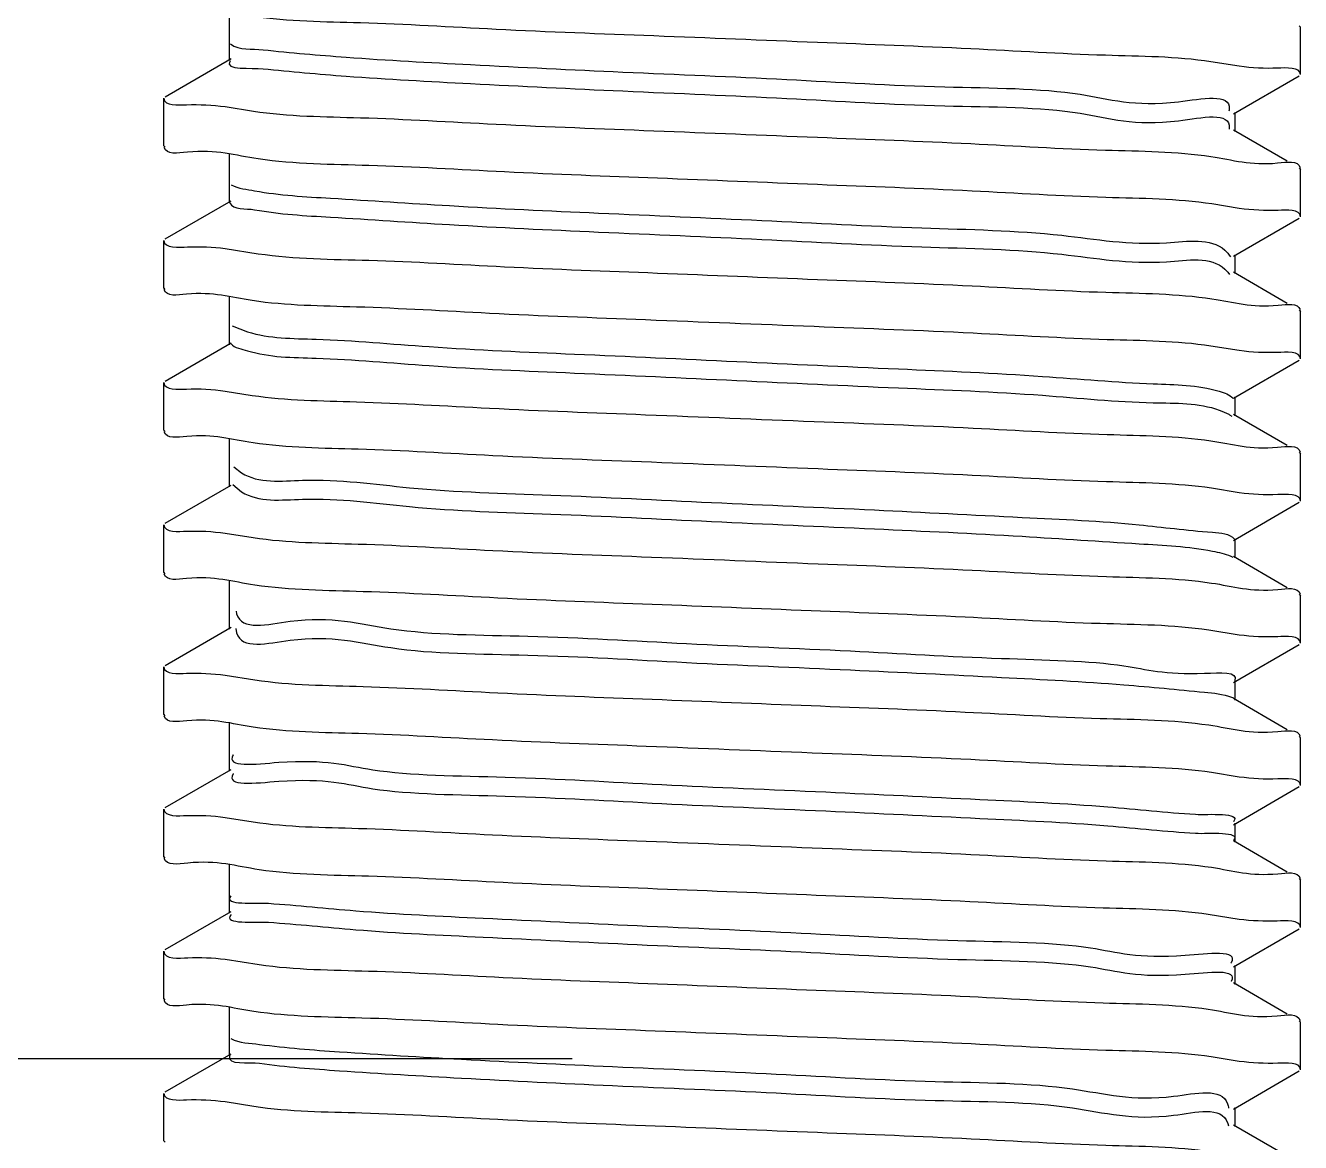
# Model space of a CAD drawing. Header units: millimetres. Extents: x -633009578 to 5705885, y -633235091 to 2571734.
# Drawn here: x 2467672.8 to 2467793.3, y 2001406.1 to 2001511.5 of the extents above; entities that cross this region are included whole.
import ezdxf

# ---------------------------------------------------------------- set-up
doc = ezdxf.new("R2010")
doc.units = ezdxf.units.MM
doc.header["$LTSCALE"] = 1000
doc.header["$MEASUREMENT"] = 0
doc.layers.get('0').update_dxf_attribs({"color": 9})
doc.layers.add('E-WIRE-系统', color=3, linetype='Continuous')

# ---------------------------------------------------------------- blocks, each defined once
blk = doc.blocks.new('G$CF4FACE3C')
at = {"layer": 'E-WIRE-系统'}
for p, q in [((2321.667296327883, 4552.142436561873), (2321.667296327883, 4556.259083669982)), ((2413.041989977704, 4555.1072965106), (2413.156867444282, 4554.974385009264)), ((2413.156867444282, 4550.928744360688), (2413.156867444282, 4554.974385009264)), ((2316.176369715482, 4549.03883555741), (2321.797070418252, 4552.292649207753)), ((2407.92549028201, 4551.638051038492), (2405.507919611642, 4552.027837840491)), ((2413.041940026451, 4550.795803963323), (2407.421335613122, 4547.542046025046)), ((2316.061492216541, 4544.860283408081), (2316.061492216541, 4548.905924057355)), ((2321.292209900916, 4548.196191010065), (2323.700270717964, 4547.807581803412)), ((2407.551063365769, 4547.69223185617), (2407.551063365769, 4546.073975609965)), ((2407.069660773734, 4546.363485857495), (2407.059391404269, 4546.282143232762)), ((2407.421289288672, 4546.224188255263), (2412.021928132046, 4543.560734356637)), ((2316.176419680472, 4544.727343021426), (2316.061492216541, 4544.860283408081)), ((2321.667296327883, 4540.005514656776), (2321.667296327883, 4544.161874988698)), ((2413.041989977704, 4542.970374605502), (2413.156867444282, 4542.837463105447)), ((2413.156867444282, 4538.791822456173), (2413.156867444282, 4542.837463105447)), ((2316.176369715482, 4536.901913653011), (2321.797070418252, 4540.155727303354)), ((2407.928871265147, 4539.506713710609), (2405.593989039538, 4539.884543325054)), ((2413.041940026451, 4538.658882069518), (2407.421335613122, 4535.405124119832)), ((2316.061492216541, 4532.723361504381), (2316.061492216541, 4536.769002151559)), ((2321.301883873763, 4536.084522187011), (2324.122612179723, 4535.639834886533)), ((2407.551063365769, 4535.555309951189), (2407.551063365769, 4533.937053706148)), ((2406.910845788661, 4534.104805831332), (2406.951283390634, 4534.058124381234)), ((2406.951283390634, 4534.058124381234), (2407.096236834303, 4533.868217371637)), ((2407.421289288672, 4534.087266351446), (2412.021928132046, 4531.423812450957)), ((2316.176419680472, 4532.590421117726), (2316.061492216541, 4532.723361504381)), ((2321.667296327883, 4527.86859275226), (2321.667296327883, 4531.975343090948)), ((2413.041989977704, 4530.833452700987), (2413.156867444282, 4530.700541199767)), ((2413.156867444282, 4526.654900551774), (2413.156867444282, 4530.700541199767)), ((2321.890248997137, 4529.484356444445), (2323.193710643798, 4528.970272928826)), ((2316.176369715482, 4524.764991749194), (2321.797070418252, 4528.018805399537)), ((2407.925128199626, 4527.363960700925), (2405.497983556241, 4527.754727587919)), ((2413.041940026451, 4526.521960164537), (2407.421335613122, 4523.268202214851)), ((2316.061492216541, 4520.586439599167), (2316.061492216541, 4524.632080248441)), ((2321.289848780725, 4523.915841285256), (2323.604793282226, 4523.540813539759)), ((2407.551063365769, 4523.418388047488), (2407.551063365769, 4521.80013180105)), ((2407.021525815129, 4521.92848924885), (2407.091294760816, 4521.890336479759)), ((2407.091294760816, 4521.890336479759), (2407.287898002658, 4521.766616654233)), ((2407.421289288672, 4521.950344445766), (2412.021928132046, 4519.286890505231)), ((2316.176419680472, 4520.453499212512), (2316.061492216541, 4520.586439599167)), ((2321.667296327883, 4515.73167084856), (2321.667296327883, 4519.845453850343)), ((2413.041989977704, 4518.696530796704), (2413.156867444282, 4518.563619274995)), ((2413.156867444282, 4514.517978647375), (2413.156867444282, 4518.563619274995)), ((2322.038646370405, 4517.428491617437), (2322.679570430424, 4516.929675817606)), ((2321.942498537479, 4515.925604742835), (2322.679570430424, 4515.311419571401)), ((2316.176369715482, 4512.628069843515), (2321.797070418252, 4515.881883493857)), ((2407.926530980505, 4515.229671774548), (2405.544519544113, 4515.61436628236)), ((2413.041940026451, 4514.385038260021), (2407.421335613122, 4511.131280311034)), ((2316.061492216541, 4508.449517694185), (2316.061492216541, 4512.495158332982)), ((2321.291876816656, 4511.783516364871), (2323.674281203886, 4511.398738064454)), ((2407.551063365769, 4511.281466142391), (2407.551063365769, 4509.663209894788)), ((2407.193264235277, 4509.820865928079), (2407.379773208639, 4509.736366446246)), ((2407.421289288672, 4509.813422541949), (2412.021928132046, 4507.149968601414)), ((2316.176419680472, 4508.316577307531), (2316.061492216541, 4508.449517694185)), ((2321.667296327883, 4503.594748944161), (2321.667296327883, 4507.723425617325)), ((2413.041989977704, 4506.55960889149), (2413.156867444282, 4506.426697391667)), ((2413.156867444282, 4502.381056742161), (2413.156867444282, 4506.426697391667)), ((2322.223814455792, 4505.11847484007), (2322.269673812669, 4504.889078675653)), ((2316.176369715482, 4500.491147938999), (2321.797070418252, 4503.74496159004)), ((2322.211735547753, 4503.627307770657), (2322.269673812669, 4503.270822428633)), ((2407.921857132576, 4503.078529608785), (2405.316393204266, 4503.494214411243)), ((2413.041940026451, 4502.248116355506), (2407.421335613122, 4498.994358407916)), ((2316.061492216541, 4496.312595790369), (2316.061492216541, 4500.358236439177)), ((2321.294549647253, 4499.65620450757), (2323.82713023969, 4499.25055527396)), ((2407.551063365769, 4499.144544238574), (2407.551063365769, 4497.526287992136)), ((2407.271457408555, 4497.784385910607), (2407.440677011153, 4497.710364807397)), ((2407.421289288672, 4497.676500636269), (2412.021928132046, 4495.013046685606)), ((2316.176419680472, 4496.179655403714), (2316.061492216541, 4496.312595790369)), ((2321.667296327883, 4491.457827038947), (2321.667296327883, 4495.572679446894)), ((2413.041989977704, 4494.422686987091), (2413.156867444282, 4494.289775487268)), ((2413.156867444282, 4490.244134837412), (2413.156867444282, 4494.289775487268)), ((2316.176369715482, 4488.354226035182), (2321.797070418252, 4491.608039684943)), ((2407.926643449813, 4490.955892049591), (2405.546787496423, 4491.340354618733)), ((2413.041940026451, 4490.111194451805), (2407.421335613122, 4486.857436502236)), ((2316.061492216541, 4484.175673885504), (2316.061492216541, 4488.221314534661)), ((2321.292174619157, 4487.51036775508), (2323.68501024344, 4487.124100464513)), ((2407.551063365769, 4487.007622332894), (2407.551063365769, 4485.389366086456)), ((2407.421289288672, 4485.539578733034), (2412.021928132046, 4482.876124781789)), ((2316.176419680472, 4484.042733498849), (2316.061492216541, 4484.175673885504)), ((2321.667296327883, 4479.320905134664), (2321.667296327883, 4483.483501260169)), ((2413.041989977704, 4482.285765081411), (2413.156867444282, 4482.152853582869)), ((2413.156867444282, 4478.107212933595), (2413.156867444282, 4482.152853582869)), ((2316.176369715482, 4476.217304131365), (2321.797070418252, 4479.471117780544)), ((2407.919473280432, 4478.802518061479), (2405.271624913905, 4479.223635303439)), ((2413.041940026451, 4477.974272547406), (2407.421335613122, 4474.72051459772)), ((2316.061492216541, 4472.038751981687), (2316.061492216541, 4476.084392630262)), ((2321.30423864536, 4475.403768846649), (2324.196729037212, 4474.949892435339)), ((2407.551063365769, 4474.870700429776), (2407.551063365769, 4473.252444182057)), ((2407.421289288672, 4473.402656828635), (2412.021928132046, 4470.739202886703)), ((2316.176419680472, 4471.905811595381), (2316.061492216541, 4472.038751981687)), ((2321.667296327883, 4467.183983230148), (2321.667296327883, 4471.305865644594)), ((2413.041989977704, 4470.148843177594), (2413.156867444282, 4470.015931677073)), ((2413.156867444282, 4465.970291050733), (2413.156867444282, 4470.015931677073)), ((2297.563955874881, 4466.930643999367), (2350.92960331589, 4466.930643999367)), ((2316.176369715482, 4464.080382246873), (2321.797070418252, 4467.334195876727)), ((2407.925926081603, 4466.680358058657), (2405.5186476456, 4467.068592014257)), ((2413.041940026451, 4465.837350643124), (2407.421335613122, 4462.583592693205)), ((2316.061492216541, 4459.901830087765), (2316.061492216541, 4463.947470726562)), ((2321.2933949125, 4463.241123924148), (2323.753484487301, 4462.845202522702)), ((2407.551063365769, 4462.733778524562), (2407.551063365769, 4461.115522277192)), ((2406.952273118543, 4461.362194856512), (2406.993797451258, 4461.186521011987)), ((2407.421289288672, 4461.265734923189), (2412.021928132046, 4458.602280982304)), ((2316.176419680472, 4459.768889689934), (2316.061492216541, 4459.901830087765))]:
    blk.add_line(p, q, dxfattribs=at)
for points, start_tangent, end_tangent in [([(2405.507919611642, 4552.027837840491), (2396.491847253637, 4552.578999247751), (2384.996379591757, 4553.125833717058), (2371.894637861522, 4553.671996473218), (2357.911439052783, 4554.230322188698), (2344.431607812643, 4554.790935552679), (2332.841004724149, 4555.340917891357), (2323.700270717964, 4555.898863080074)], (-0.9890812324393718, 0.1473713528348229), (-0.9890409970633857, 0.1476411396867651)), ([(2321.748274637852, 4553.54597857513), (2324.529353038874, 4553.051467210869)], (0.7978996074658249, -0.6027903585870917), (0.9944020604738436, -0.1056623969314658)), ([(2324.529353038874, 4553.051467210869), (2331.633825168014, 4552.417751552304), (2342.255700892303, 4551.784035925171), (2355.261969719082, 4551.150320307235), (2369.26528344187, 4550.516604626318), (2382.771941569634, 4549.882889009197), (2394.341220574919, 4549.249173359829), (2402.739052613499, 4548.615457742126), (2407.069660773734, 4547.981742114411), (2407.041408244288, 4547.807891433709)], (0.994402060607637, -0.1056623956739566), (-0.2213096922748, -0.975203578803383)), ([(2321.720597084379, 4552.094817496487), (2321.700101862429, 4552.066926583066), (2324.529353038874, 4551.43321095407)], (-0.6662423490838549, -0.7457352963675362), (0.9944020605733529, -0.1056623959971825)), ([(2324.529353038874, 4551.43321095407), (2331.633825168014, 4550.799495284795), (2342.255700892303, 4550.165779666393), (2355.261969719082, 4549.532064038678), (2369.26528344187, 4548.898348388611), (2382.771941569634, 4548.264632761595), (2394.341220574919, 4547.630917092436), (2402.739052613499, 4546.997201484512), (2407.069660773734, 4546.363485857495)], (0.9944020606035053, -0.1056623957118847), (-0.08967241165307205, -0.9959713141397636)), ([(2411.205802667886, 4551.478235337301), (2407.92549028201, 4551.638051038492)], (-0.9993464635773738, -0.03614755503788829), (-0.9908230944543924, 0.1351650675883132)), ([(2413.156867444282, 4550.928744360688), (2411.205802667886, 4551.478235337301)], (0, 1.000000000000092), (-0.9993464636599451, -0.03614755276240061)), ([(2316.061492216541, 4548.905924057355), (2317.997320014518, 4548.358597460319)], (0, -0.9999999999993926), (0.9993695460266738, 0.03550366846144363)), ([(2317.997320014518, 4548.358597460319), (2321.292209900916, 4548.196191010065)], (0.9993695461178861, 0.03550366590080645), (0.9907607029452269, -0.135621640969373)), ([(2323.700270717964, 4547.807581803412), (2332.841004724149, 4547.249636635766), (2344.431607812643, 4546.699654286378), (2357.911439052783, 4546.139040912385), (2371.894637861522, 4545.580715196789), (2384.996379591757, 4545.034552461118), (2396.491847253637, 4544.487717991346), (2405.507919611642, 4543.936556563596)], (0.9890409970617036, -0.147641139697928), (0.9890812324424851, -0.1473713528123118)), ([(2324.122612179723, 4543.731116141775), (2318.061599293491, 4544.303881717497), (2316.084454667056, 4544.698723227601)], (-0.9892452517748087, 0.1462663045308469), (-0.297146798375738, 0.9548318072914826)), ([(2405.593989039538, 4539.884543325054), (2396.536546968622, 4540.439717634115), (2385.108694096096, 4540.983984832303), (2371.90290560876, 4541.534741851152), (2358.229454648681, 4542.080630458076), (2345.158646818018, 4542.622325799079), (2333.575823297258, 4543.165657643229), (2324.122612179723, 4543.731116141775)], (-0.9890745720385612, 0.147416047114942), (-0.9892452519968716, 0.146266303029078)), ([(2405.507919611642, 4543.936556563596), (2411.205802667886, 4543.386954060406), (2413.133007308701, 4542.999752919306)], (0.989081232165015, -0.147371354675762), (0.3071720418067377, -0.9516540005332443)), ([(2321.816238326719, 4541.510481113568), (2323.810816273792, 4541.010870070779)], (0.8869377638028684, -0.4618889510903303), (0.9838041579401057, -0.1792466982130886)), ([(2323.810816273792, 4541.010870070779), (2330.303708750755, 4540.377154442365), (2340.455885186326, 4539.743438783102), (2353.184436800191, 4539.109723164118), (2367.131638953695, 4538.476007495425), (2380.809776289389, 4537.84229186771), (2392.759834066499, 4537.208576259785), (2401.707127707312, 4536.574860590161), (2406.697270434117, 4535.941144972923), (2407.17335236189, 4535.358293968718)], (0.9838041566246339, -0.1792467054321927), (0.4624725852098066, -0.8866335815466229)), ([(2321.675099883927, 4540.008896966581), (2323.810816273792, 4539.392613812583)], (0.3976827609295804, -0.9175229815424453), (0.983804157208753, -0.1792467022245283)), ([(2323.810816273792, 4539.392613812583), (2330.303708750755, 4538.758898195461), (2340.455885186326, 4538.125182514545), (2353.184436800191, 4537.491466897191), (2367.131638953695, 4536.857751248521), (2380.809776289389, 4536.22403562034), (2392.759834066499, 4535.590320003103), (2401.707127707312, 4534.956604343723), (2406.697270434117, 4534.322888714145), (2406.910845788661, 4534.104805831332)], (0.9838041566116762, -0.1792467055029012), (0.66302033179539, -0.7486013890065727)), ([(2411.256639988162, 4539.334059356246), (2407.928871265147, 4539.506713710609)], (-0.9994337798485237, -0.03364698646329253), (-0.9903850814749207, 0.1383379571615501)), ([(2413.156867444282, 4538.791822456173), (2411.256639988162, 4539.334059356246)], (0, 1.000000000000205), (-0.9994337795322041, -0.03364699585993768)), ([(2316.061492216541, 4536.769002151559), (2318.061599293491, 4536.212600462954)], (0, -1.000000000000563), (0.9992011649429926, 0.03996288248077608)), ([(2318.061599293491, 4536.212600462954), (2321.301883873763, 4536.084522187011)], (0.9992011650199681, 0.03996288055855418), (0.9924496433375022, -0.1226527840647921)), ([(2324.122612179723, 4535.639834886533), (2333.575823297258, 4535.074376376928), (2345.158646818018, 4534.531044533942), (2358.229454648681, 4533.989349181182), (2371.90290560876, 4533.443460575072), (2385.108694096096, 4532.892703577294), (2396.536546968622, 4532.34843637899), (2405.593989039538, 4531.793262057588)], (0.9892452519984789, -0.1462663030183025), (0.9890745720345996, -0.1474160471414649)), ([(2323.604793282226, 4531.632094815955), (2317.985729332082, 4532.177686960669), (2316.085859752726, 4532.560608909815)], (-0.9890735237560108, 0.1474230802983676), (-0.3126911664102612, 0.9498548491467423)), ([(2405.497983556241, 4527.754727587919), (2396.64731187257, 4528.296937643783), (2385.199617239647, 4528.843070058036), (2371.606008178089, 4529.409763211966), (2357.214008720824, 4529.984525553533), (2343.880622213939, 4530.541264972766), (2332.500553587452, 4531.085060852347), (2323.604793282226, 4531.632094815955)], (-0.989158923693538, 0.1468489825558131), (-0.9890735240717041, 0.1474230781814118)), ([(2405.593989039538, 4531.793262057588), (2411.256639988162, 4531.242778089945), (2413.132102588657, 4530.863584679435)], (0.9890745719836875, -0.1474160474818734), (0.3171223024272827, -0.9483846504990568)), ([(2321.766068381956, 4527.962508899393), (2323.193710643798, 4527.352016671328)], (0.6890682869631867, -0.7246964163715197), (0.9561923675517012, -0.2927390582686741)), ([(2323.193710643798, 4528.970272928826), (2329.058881058823, 4528.336557301111), (2338.716118312208, 4527.702841683174), (2351.135307609336, 4527.069126023329), (2364.991723186569, 4526.435410394915), (2378.807333747856, 4525.80169472564), (2391.108460606076, 4525.167979096877), (2400.582971443655, 4524.534263490234), (2406.220242482843, 4523.900547831436), (2407.40357938013, 4523.284909545677)], (0.9561923659287085, -0.2927390635695637), (0.6710257183863549, -0.7414340734446553)), ([(2323.193710643798, 4527.352016671328), (2329.058881058823, 4526.718301053974), (2338.716118312208, 4526.084585425095), (2351.135307609336, 4525.450869755936), (2364.991723186569, 4524.817154148011), (2378.807333747856, 4524.183438478154), (2391.108460606076, 4523.549722861149), (2400.582971443655, 4522.916007232037), (2406.220242482843, 4522.282291573938), (2407.021525815129, 4521.92848924885)], (0.9561923659247992, -0.2927390635817801), (0.8826882958517679, -0.469958904974252)), ([(2411.19941686932, 4527.20529617602), (2407.925128199626, 4527.363960700925)], (-0.9993367276317913, -0.03641572196587773), (-0.9908591516932266, 0.1349004874186894)), ([(2413.156867444282, 4526.654900551774), (2411.19941686932, 4527.20529617602)], (0, 0.9999999999998157), (-0.9993367279866031, -0.03641571223008398)), ([(2316.061492216541, 4524.632080248441), (2317.985729332082, 4524.086405693088)], (0, -1.000000000000353), (0.9994031484155073, 0.03454485398753027)), ([(2317.985729332082, 4524.086405693088), (2321.289848780725, 4523.915841285256)], (0.9994031480965085, 0.03454486321451441), (0.9903497459687378, -0.138590694707858)), ([(2323.604793282226, 4523.540813539759), (2332.500553587452, 4522.993779574754), (2343.880622213939, 4522.449983707513), (2357.214008720824, 4521.893244276056), (2371.606008178089, 4521.318481936003), (2385.199617239647, 4520.751788770664), (2396.64731187257, 4520.205656388542), (2405.497983556241, 4519.663446322898)], (0.9890735240715262, -0.1474230781812181), (0.9891589236876074, -0.14684898259422)), ([(2323.674281203886, 4519.490019340767), (2318.004155081697, 4520.038141099969), (2316.085521819768, 4520.4239693376)], (-0.9890752221209909, 0.1474116853792253), (-0.3089729705339707, 0.9510708193819005)), ([(2405.544519544113, 4515.61436628236), (2396.572114621056, 4516.163994427887), (2385.120930946665, 4516.709603903), (2371.95281788148, 4517.258889136952), (2357.716131260851, 4517.82740481582), (2344.162621621741, 4518.391953445622), (2332.648367987713, 4518.940311601968), (2323.674281203886, 4519.490019340767)], (-0.9890803044221292, 0.1473775810781516), (-0.9890752222365569, 0.1474116846027685)), ([(2405.497983556241, 4519.663446322898), (2411.19941686932, 4519.114014888066), (2413.133114272496, 4518.725818495383)], (0.9891589236266154, -0.1468489830059493), (0.305987903819048, -0.9520353999282233)), ([(2322.679570430424, 4516.929675817606), (2327.902437068755, 4516.295960158925), (2337.040725724539, 4515.662244540639), (2349.119676593924, 4515.028528912342), (2362.850856376812, 4514.394813253661), (2376.769592382712, 4513.761097626644), (2389.391205788823, 4513.127381977043), (2399.369378689677, 4512.493666349328), (2405.639762866776, 4511.859950730461), (2407.516381583875, 4511.253809690359)], (0.8468526686735931, -0.5318275637462064), (0.623471723345402, -0.7818458992595914)), ([(2322.679570430424, 4515.311419571401), (2327.902437068755, 4514.677703911555), (2337.040725724539, 4514.043988283142), (2349.119676593924, 4513.410272654728), (2362.850856376812, 4512.776556986151), (2376.769592382712, 4512.142841379507), (2389.391205788823, 4511.509125719662), (2399.369378689677, 4510.875410090666), (2405.639762866776, 4510.241694463533), (2407.193264235277, 4509.820865928079)], (0.8468526687708207, -0.5318275635914891), (0.9301650769092549, -0.3671415662915406)), ([(2411.21538715763, 4515.066109144944), (2407.926530980505, 4515.229671774548)], (-0.9993667021601604, -0.03558362845128157), (-0.9906584206290994, 0.1363667614804532)), ([(2413.156867444282, 4514.517978647375), (2411.21538715763, 4515.066109144944)], (0, 1.000000000000292), (-0.9993667018473139, -0.0355836372352879)), ([(2316.061492216541, 4512.495158332982), (2318.004155081697, 4511.946859822958)], (0, -0.999999999999965), (0.999364857964399, 0.03563538501680723)), ([(2318.004155081697, 4511.946859822958), (2321.291876816656, 4511.783516364871)], (0.9993648580950347, 0.03563538136496763), (0.9906635681127592, -0.1363293615278768)), ([(2323.674281203886, 4511.398738064454), (2332.648367987713, 4510.849030335085), (2344.162621621741, 4510.300672190031), (2357.716131260851, 4509.736123548937), (2371.95281788148, 4509.167607870535), (2385.120930946665, 4508.61832261621), (2396.572114621056, 4508.072713171481), (2405.544519544113, 4507.523085004883)], (0.9890752222350371, -0.1474116846140419), (0.9890803044196914, -0.1473775810934525)), ([(2323.82713023969, 4507.341836560168), (2317.992987009929, 4507.9028081164), (2316.085663174978, 4508.286927618203)], (-0.9891535381366799, 0.146885254506006), (-0.3105427976050123, 0.9505593989103124)), ([(2405.316393204266, 4503.494214411243), (2396.030882632127, 4504.055501447641), (2384.495569213526, 4504.600045609404), (2371.342635439243, 4505.146505048382), (2357.763239717809, 4505.6885894679), (2344.592473891564, 4506.236216494464), (2333.075346643571, 4506.780933347181), (2323.82713023969, 4507.341836560168)], (-0.9891832209253073, 0.1466852257048378), (-0.9891535376774128, 0.1468852576005351)), ([(2405.544519544113, 4507.523085004883), (2411.21538715763, 4506.974827889702), (2413.132834558142, 4506.589132612338)], (0.9890803042355217, -0.1473775823296799), (0.309078611815688, -0.9510364933679143)), ([(2322.269673812669, 4504.889078675653), (2326.837251811055, 4504.255363048636), (2335.433872631518, 4503.621647399152), (2347.14255489991, 4502.987931781448), (2360.714361046441, 4502.354216153733), (2374.70161830401, 4501.72050048376), (2387.612338929903, 4501.086784855463), (2398.069366567302, 4500.453069207841), (2404.957274747314, 4499.819353588275), (2407.541346470825, 4499.185637961258), (2407.528280141763, 4499.160216576769)], (0.2671537823556092, -0.9636539091253847), (-0.5667462168110954, -0.8238924236561216)), ([(2322.269673812669, 4503.270822428633), (2326.837251811055, 4502.6371068015), (2335.433872631518, 4502.003391141654), (2347.14255489991, 4501.369675514637), (2360.714361046441, 4500.735959907412), (2374.70161830401, 4500.102244237438), (2387.612338929903, 4499.468528619735), (2398.069366567302, 4498.834812949179), (2404.957274747314, 4498.201097320998), (2407.271457408555, 4497.784385910607)], (0.2671537821955173, -0.9636539091699683), (0.9426495829793774, -0.3337840075673931)), ([(2411.207665573573, 4502.930283565423), (2407.921857132576, 4503.078529608785)], (-0.9993170481853147, -0.03695182277268297), (-0.9915391256012134, 0.1298081754056026)), ([(2413.156867444282, 4502.381056742161), (2411.207665573573, 4502.930283565423)], (0, 1.000000000000481), (-0.9993170480840091, -0.03695182551520162)), ([(2316.061492216541, 4500.358236439177), (2317.992987009929, 4499.811526840203)], (0, -1.00000000000022), (0.9993557723596675, 0.03588927766782039)), ([(2317.992987009929, 4499.811526840203), (2321.294549647253, 4499.65620450757)], (0.9993557722516171, 0.0358892806740936), (0.9912237147609855, -0.1321951107076342)), ([(2323.82713023969, 4499.25055527396), (2333.075346643571, 4498.689652092638), (2344.592473891564, 4498.144935217686), (2357.763239717809, 4497.5973082009), (2371.342635439243, 4497.055223792442), (2384.495569213526, 4496.508764332626), (2396.030882632127, 4495.964220182039), (2405.316393204266, 4495.402933135163)], (0.9891535376779872, -0.1468852575967649), (0.989183220926865, -0.1466852256939894)), ([(2323.68501024344, 4495.215381729533), (2318.006702821702, 4495.763935393654), (2316.085475415923, 4496.150164547493)], (-0.9890769999543938, 0.1473997563133506), (-0.3084613870068887, 0.951236864679304)), ([(2405.316393204266, 4495.402933135163), (2411.207665573573, 4494.839002320194), (2413.133035336854, 4494.452042935533)], (0.9891832208464248, -0.1466852262355879), (0.3068745141449593, -0.9517499842754791)), ([(2405.546787496423, 4491.340354618733), (2396.541425645351, 4491.891772372415), (2384.998922884697, 4492.441112709115), (2371.449315696722, 4493.005296354531), (2357.267470160965, 4493.571607715799), (2344.140391916968, 4494.119084929232), (2332.674582650652, 4494.665082520107), (2323.68501024344, 4495.215381729533)], (-0.9890641768150086, 0.1474857760645046), (-0.9890770001763639, 0.1473997548227419)), ([(2321.971264886903, 4492.859054495115), (2321.965039860923, 4492.848481577006), (2325.865973514272, 4492.214765905868), (2333.899553961121, 4491.581050289446), (2345.208858022699, 4490.947334629949), (2358.587548827752, 4490.313619012246), (2372.608552886872, 4489.679903383949), (2385.776282570092, 4489.046187735745), (2396.686167180538, 4488.412472107331), (2404.174474914558, 4487.778756448184)], (-0.5147001017284694, -0.8573702847973113), (0.9980913808665586, -0.0617543151515794)), ([(2321.971264886903, 4492.859054495115), (2321.958534068661, 4492.836945724324)], (-0.5146994126987484, -0.8573706984120065), (-0.4824230875837546, -0.8759383338093901)), ([(2321.965039860923, 4491.230225308216), (2325.865973514272, 4490.596509670722), (2333.899553961121, 4489.962794041843), (2345.208858022699, 4489.32907837315), (2358.587548827752, 4488.695362744271), (2372.608552886872, 4488.061647137743), (2385.776282570092, 4487.427931477665), (2396.686167180538, 4486.794215849484), (2404.174474914558, 4486.160500178928)], (-0.4998066231473793, -0.8661370211796924), (0.9980913808529703, -0.06175431537131748)), ([(2321.981803013943, 4491.25784225238), (2321.965039860923, 4491.230225308216)], (-0.5365783694929221, -0.8438504923603195), (-0.4998069857009083, -0.8661368119644037)), ([(2411.217732904246, 4490.791931864689), (2407.926643449813, 4490.955892049591)], (-0.9993702025052921, -0.03548518485771329), (-0.9906481014092835, 0.1364417061386143)), ([(2413.156867444282, 4490.244134837412), (2411.217732904246, 4490.791931864689)], (0, 0.999999999999597), (-0.999370202214811, -0.03548519303950706)), ([(2316.061492216541, 4488.221314534661), (2318.006702821702, 4487.672654138529)], (0, -0.9999999999995335), (0.9993593362566293, 0.03578990131956574)), ([(2318.006702821702, 4487.672654138529), (2321.292174619157, 4487.51036775508)], (0.9993593363709619, 0.03578989813316033), (0.9907110575935101, -0.1359838238984004)), ([(2404.174474914558, 4487.778756448184), (2407.442445603432, 4487.145040819072), (2407.425245556748, 4487.125176755828)], (0.9980913811092932, -0.06175431122876842), (-0.6827044991329351, -0.7306945783566654)), ([(2323.68501024344, 4487.124100464513), (2332.674582650652, 4486.573801254504), (2344.140391916968, 4486.027803664794), (2357.267470160965, 4485.480326450779), (2371.449315696722, 4484.914015088114), (2384.998922884697, 4484.349831432453), (2396.541425645351, 4483.800491096103), (2405.546787496423, 4483.24907335185)], (0.9890770001765476, -0.1473997548227657), (0.9890641768134703, -0.1474857760760426)), ([(2404.174474914558, 4486.160500178928), (2407.440285586752, 4485.524101200048)], (0.9980913810854447, -0.06175431161122856), (-0.6316491974757606, -0.775254339767761)), ([(2324.196729037212, 4483.041173712234), (2318.104132123524, 4483.61334558879), (2316.083789554192, 4484.014697765466)], (-0.9892902314244597, 0.1459617689946052), (-0.289685413959095, 0.9571219153997029)), ([(2405.546787496423, 4483.24907335185), (2411.217732904246, 4482.700650599436), (2413.132794626988, 4482.315322336042)], (0.9890641764195498, -0.1474857787148259), (0.30951926930364, -0.9508931706182409)), ([(2405.271624913905, 4479.223635303439), (2396.284733144334, 4479.768368693418), (2384.916047974257, 4480.307822751347), (2371.789303124882, 4480.854703502846), (2358.221580947749, 4481.396336990758), (2345.029596546898, 4481.943324066466), (2333.544651554432, 4482.482661533519), (2324.196729037212, 4483.041173712234)], (-0.9892621185645791, 0.1461521836075272), (-0.9892902315628793, 0.1459617680573666)), ([(2321.769338513026, 4480.811523613869), (2324.991016953485, 4480.174168817233)], (-0.6314956096212824, -0.7753794522872874), (0.9977996237911032, -0.06630166485612156)), ([(2324.991016953485, 4480.174168817233), (2332.441584242973, 4479.540453137248), (2343.323393357219, 4478.906737519545), (2356.475707340986, 4478.273021870758), (2370.495599691058, 4477.639306253637), (2383.887601504335, 4477.00559062534), (2395.223219344392, 4476.371874964796), (2403.293309551198, 4475.738159337663), (2407.237054501195, 4475.104443679098), (2407.217554226052, 4475.069971585181)], (0.997799623673236, -0.06630166662567373), (-0.5129157957873823, -0.8584389241128064)), ([(2321.784507202683, 4479.210524156457), (2321.766425976763, 4479.189628177439), (2324.991016953485, 4478.555912549724)], (-0.6855782330449411, -0.7279989604034532), (0.9977996234236389, -0.06630167038667763)), ([(2324.991016953485, 4478.555912549724), (2332.441584242973, 4477.922196900356), (2343.323393357219, 4477.288481273223), (2356.475707340986, 4476.654765602201), (2370.495599691058, 4476.021049995557), (2383.887601504335, 4475.38733436726), (2395.223219344392, 4474.753618707997), (2403.293309551198, 4474.119903090061), (2407.237054501195, 4473.486187420436)], (0.9977996236717457, -0.06630166665050603), (-0.4700278503477913, -0.882651584657582)), ([(2411.15293387929, 4478.664150351542), (2407.919473280432, 4478.802518061479)], (-0.9992283650170541, -0.03927689581992359), (-0.9918130107595591, 0.1276986753568879)), ([(2413.156867444282, 4478.107212933595), (2411.15293387929, 4478.664150351542)], (0, 0.999999999999905), (-0.9992283653512427, -0.0392768873265864)), ([(2316.061492216541, 4476.084392630262), (2318.104132123524, 4475.522064311197)], (0, -1.000000000000349), (0.9991220558950492, 0.04189412159098306)), ([(2318.104132123524, 4475.522064311197), (2321.30423864536, 4475.403768846649)], (0.9991220558168948, 0.0418941234595421), (0.9928048543342641, -0.1197435643795362)), ([(2324.196729037212, 4474.949892435339), (2333.544651554432, 4474.39138025546), (2345.029596546898, 4473.852042800863), (2358.221580947749, 4473.305055714678), (2371.789303124882, 4472.763422225486), (2384.916047974257, 4472.216541474336), (2396.284733144334, 4471.67708741664), (2405.271624913905, 4471.132354048197)], (0.9892902315644305, -0.1459617680466694), (0.9892621185668351, -0.1461521835917074)), ([(2407.241699415958, 4473.495059347129), (2407.237054501195, 4473.486187420436)], (-0.4575139483071683, -0.889202444281598), (-0.4700267900573202, -0.8826521491742257)), ([(2323.753484487301, 4470.936483789119), (2318.001290969318, 4471.490860508871), (2316.085543423193, 4471.876262964099)], (-0.9890598854401478, 0.1475145518694116), (-0.3092173289296817, 0.9509914003231933)), ([(2405.5186476456, 4467.068592014257), (2396.529487729771, 4467.618559061666), (2385.033377668122, 4468.165758024552), (2371.901738399174, 4468.713257395779), (2358.035266248276, 4469.266895271721), (2344.590688145254, 4469.82552877313), (2332.968944313936, 4470.37574270647), (2323.753484487301, 4470.936483789119)], (-0.9890962646509447, 0.1472704289864392), (-0.9890598854328847, 0.1475145519180626)), ([(2405.271624913905, 4471.132354048197), (2411.15293387929, 4470.572869096533), (2413.133927250281, 4470.177433929057)], (0.989262118720214, -0.1461521825533968), (0.2969534268971197, -0.954891963655673)), ([(2321.78181398008, 4468.624857397634), (2324.214557330823, 4468.133571675746)], (0.8727772855357357, -0.4881186432138129), (0.9909104624897888, -0.1345230661562088)), ([(2324.214557330823, 4468.133571675746), (2331.063588232733, 4467.499856048031), (2341.490848542424, 4466.866140377475), (2354.384086938342, 4466.232424770831), (2368.368011969142, 4465.598709101789), (2381.950991199585, 4464.964993484551), (2393.68416018784, 4464.331277855556), (2402.315969305579, 4463.697562196292), (2406.925683829701, 4463.063846579171), (2407.013234326849, 4462.673882628325)], (0.9909104626861847, -0.1345230647105968), (0.110681842258568, -0.9938558898525474)), ([(2321.685214724392, 4467.172780253342), (2321.674325918313, 4467.149031026172), (2324.214557330823, 4466.515315428725)], (-0.530134798886247, -0.8479133770411306), (0.9909104621441936, -0.1345230687022899)), ([(2324.214557330823, 4466.515315428725), (2331.063588232733, 4465.881599800545), (2341.490848542424, 4465.247884141165), (2354.384086938342, 4464.614168512984), (2368.368011969142, 4463.980452854768), (2381.950991199585, 4463.346737225773), (2393.68416018784, 4462.71302160935), (2402.315969305579, 4462.079305949504), (2406.925683829701, 4461.445590320393), (2406.940605530282, 4461.400700648432)], (0.9909104626659218, -0.1345230648600997), (0.301481445686398, -0.9534720435518733)), ([(2411.21268713451, 4466.518805151689), (2407.925926081603, 4466.680358058657)], (-0.9993584969211636, -0.03581333036026899), (-0.9907634817870707, 0.1356013390681389)), ([(2413.156867444282, 4465.970291050733), (2411.21268713451, 4466.518805151689)], (0, 0.999999999999662), (-0.9993584967737398, -0.03581333446788077)), ([(2316.061492216541, 4463.947470726562), (2318.001290969318, 4463.399579242454)], (0, -1.000000000000035), (0.999354807715541, 0.03591612862680711)), ([(2318.001290969318, 4463.399579242454), (2321.2933949125, 4463.241123924148)], (0.9993548077833344, 0.03591612674195779), (0.9909746306496156, -0.1340495483349813)), ([(2323.753484487301, 4462.845202522702), (2332.968944313936, 4462.284461419098), (2344.590688145254, 4461.73424750811), (2358.035266248276, 4461.175613994827), (2371.901738399174, 4460.621976129594), (2385.033377668122, 4460.074476758833), (2396.529487729771, 4459.527277806774), (2405.5186476456, 4458.977310737944)], (0.989059885430714, -0.1475145519328958), (0.9890962646542208, -0.147270428963837)), ([(2406.940605530282, 4461.400700648432), (2406.952273118543, 4461.362194856512)], (0.3014815769791704, -0.9534720020662288), (0.2786259367116302, -0.9603997018892683))]:
    blk.add_spline(points, degree=3, dxfattribs=dict(at, start_tangent=start_tangent, end_tangent=end_tangent))

msp = doc.modelspace()

# ---------------------------------------------------------------- block references
at = {"xscale": 1.10592, "yscale": 1.10592, "zscale": 1.10592}
msp.add_blockref('G$CF4FACE3C', (2465124.496627273, 1996473.942841334, -46.07999998803452), dxfattribs=at)

doc.saveas('drawing.dxf')
